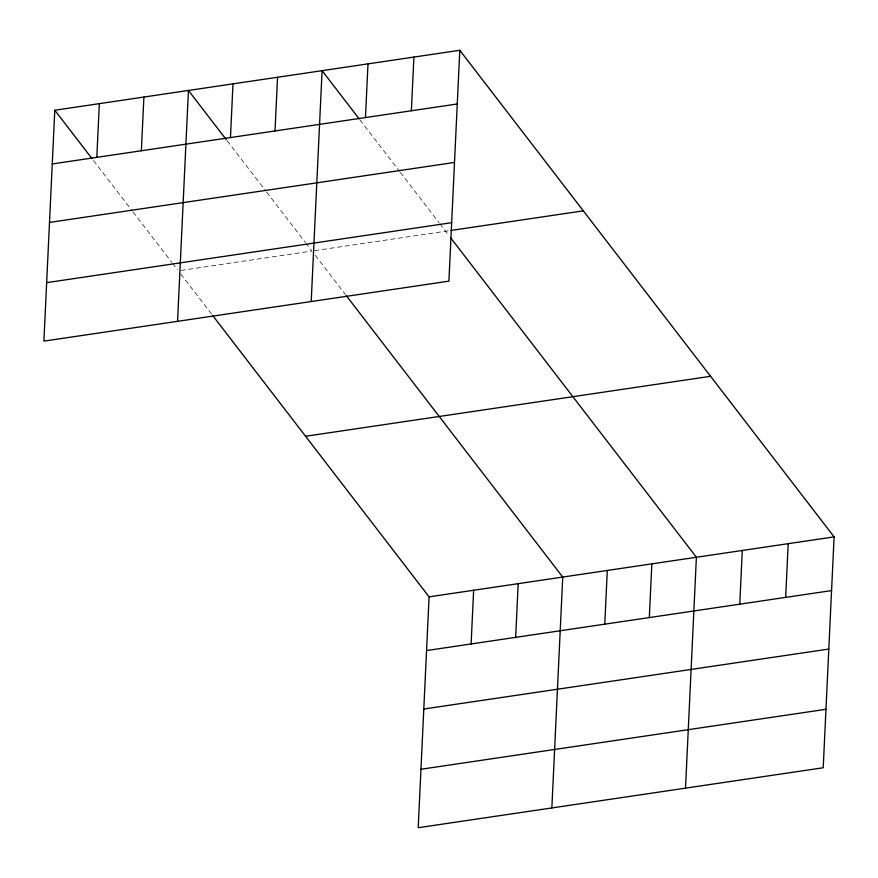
<?xml version="1.0" encoding="UTF-8"?>
<svg xmlns="http://www.w3.org/2000/svg" width="878" height="878" viewBox="0 0 878 878"><rect width="100%" height="100%" fill="white"/><g stroke="black" fill="none" stroke-linecap="round" stroke-linejoin="round"><path stroke-width="0.66" stroke-dasharray="4.39 3.29" d="M181.011 270.424L311.964 251.031L306.192 243.535M314.664 250.636L449.668 230.64M359.969 119.913L399.501 171.298M400.324 172.362L439.022 222.683M439.845 223.747L448.877 235.491M227.139 140.765L265.847 191.086M266.671 192.15L305.368 242.471M315.224 255.278L345.405 294.514M93.496 160.553L132.194 210.874M133.017 211.949L171.715 262.259M172.538 263.334L177.488 269.755M180.758 274.002L211.752 314.302"/><path stroke-width="1.32" d="M54.787 110.244L43.9 341.125L448.91 281.147L459.798 50.276L54.787 110.244L91.839 158.413M96.81 157.349L99.335 103.648M141.358 150.753L143.893 97.052M177.554 321.326L188.441 90.456L226.315 139.701M230.464 137.561L232.988 83.86M275.012 130.965L277.547 77.264M311.207 301.538L322.094 70.668L359.146 118.837M365.467 117.575L367.992 63.864M411.365 110.771L413.9 57.07M212.575 315.367L429.09 596.853L418.202 827.724L823.213 767.756L834.1 536.875L459.798 50.276M471.113 643.958L473.637 590.257M515.66 637.362L518.196 583.65M551.856 807.936L562.743 577.055L346.228 295.579M604.766 624.17L607.291 570.459M649.314 617.574L651.849 563.863M685.509 788.148L696.397 557.267L450.513 237.609M739.77 604.174L742.294 550.473M785.667 597.38L788.203 543.68M52.252 163.945L457.262 103.977M49.497 222.419L454.508 162.441M46.655 282.65L451.665 222.683M451.018 230.442L583.321 210.852M305.566 436.267L710.576 376.3M429.09 596.853L834.1 536.875M426.554 650.554L831.565 590.587M423.8 709.018L828.81 649.051M420.957 769.26L825.968 709.292"/></g></svg>
